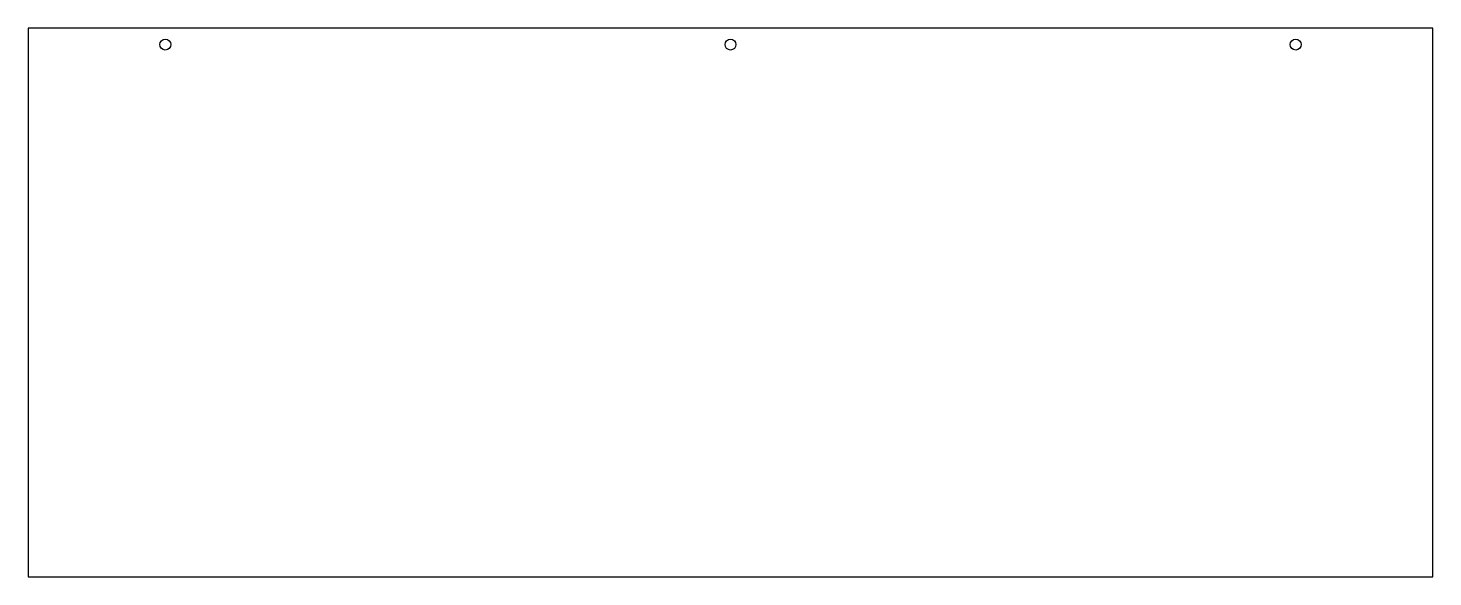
# Model space of a CAD drawing. Header units: metres. Extents: x 0 to 512, y 0 to 200.
import ezdxf

# ---------------------------------------------------------------- set-up
doc = ezdxf.new("R2010")
doc.units = ezdxf.units.M

msp = doc.modelspace()

# ---------------------------------------------------------------- linework, layer by layer
for p, q in [((512, 200), (0, 200)), ((0, 200), (0, 0)), ((512, 0), (512, 200)), ((48, 194), (48.1522, 194.765)), ((48.1522, 194.765), (48.5858, 195.414)), ((48.5858, 195.414), (49.2346, 195.848)), ((49.2346, 195.848), (50, 196)), ((50, 196), (50.7654, 195.848)), ((50.7654, 195.848), (51.4142, 195.414)), ((51.4142, 195.414), (51.8478, 194.765)), ((51.8478, 194.765), (52, 194)), ((254, 194), (254.152, 194.765)), ((254.152, 194.765), (254.586, 195.414)), ((254.586, 195.414), (255.235, 195.848)), ((255.235, 195.848), (256, 196)), ((256, 196), (256.765, 195.848)), ((256.765, 195.848), (257.414, 195.414)), ((257.414, 195.414), (257.848, 194.765)), ((257.848, 194.765), (258, 194)), ((460, 194), (460.152, 194.765)), ((460.152, 194.765), (460.586, 195.414)), ((460.586, 195.414), (461.235, 195.848)), ((461.235, 195.848), (462, 196)), ((462, 196), (462.765, 195.848)), ((462.765, 195.848), (463.414, 195.414)), ((463.414, 195.414), (463.848, 194.765)), ((463.848, 194.765), (464, 194)), ((48.1522, 193.235), (48, 194)), ((48.5858, 192.586), (48.1522, 193.235)), ((49.2346, 192.152), (48.5858, 192.586)), ((50, 192), (49.2346, 192.152)), ((50.7654, 192.152), (50, 192)), ((51.4142, 192.586), (50.7654, 192.152)), ((51.8478, 193.235), (51.4142, 192.586)), ((52, 194), (51.8478, 193.235)), ((254.152, 193.235), (254, 194)), ((254.586, 192.586), (254.152, 193.235)), ((255.235, 192.152), (254.586, 192.586)), ((256, 192), (255.235, 192.152)), ((256.765, 192.152), (256, 192)), ((257.414, 192.586), (256.765, 192.152)), ((257.848, 193.235), (257.414, 192.586)), ((258, 194), (257.848, 193.235)), ((460.152, 193.235), (460, 194)), ((460.586, 192.586), (460.152, 193.235)), ((461.235, 192.152), (460.586, 192.586)), ((462, 192), (461.235, 192.152)), ((462.765, 192.152), (462, 192)), ((463.414, 192.586), (462.765, 192.152)), ((463.848, 193.235), (463.414, 192.586)), ((464, 194), (463.848, 193.235)), ((0, 0), (512, 0))]:
    msp.add_line(p, q)

doc.saveas('drawing.dxf')
